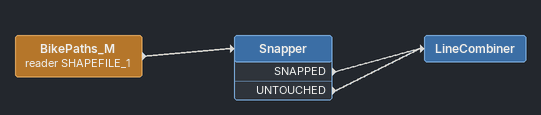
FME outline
BikePaths_M (reader SHAPEFILE_1)
    -> Snapper
Snapper
    SNAPPED -> LineCombiner
    UNTOUCHED -> LineCombiner
LineCombiner
